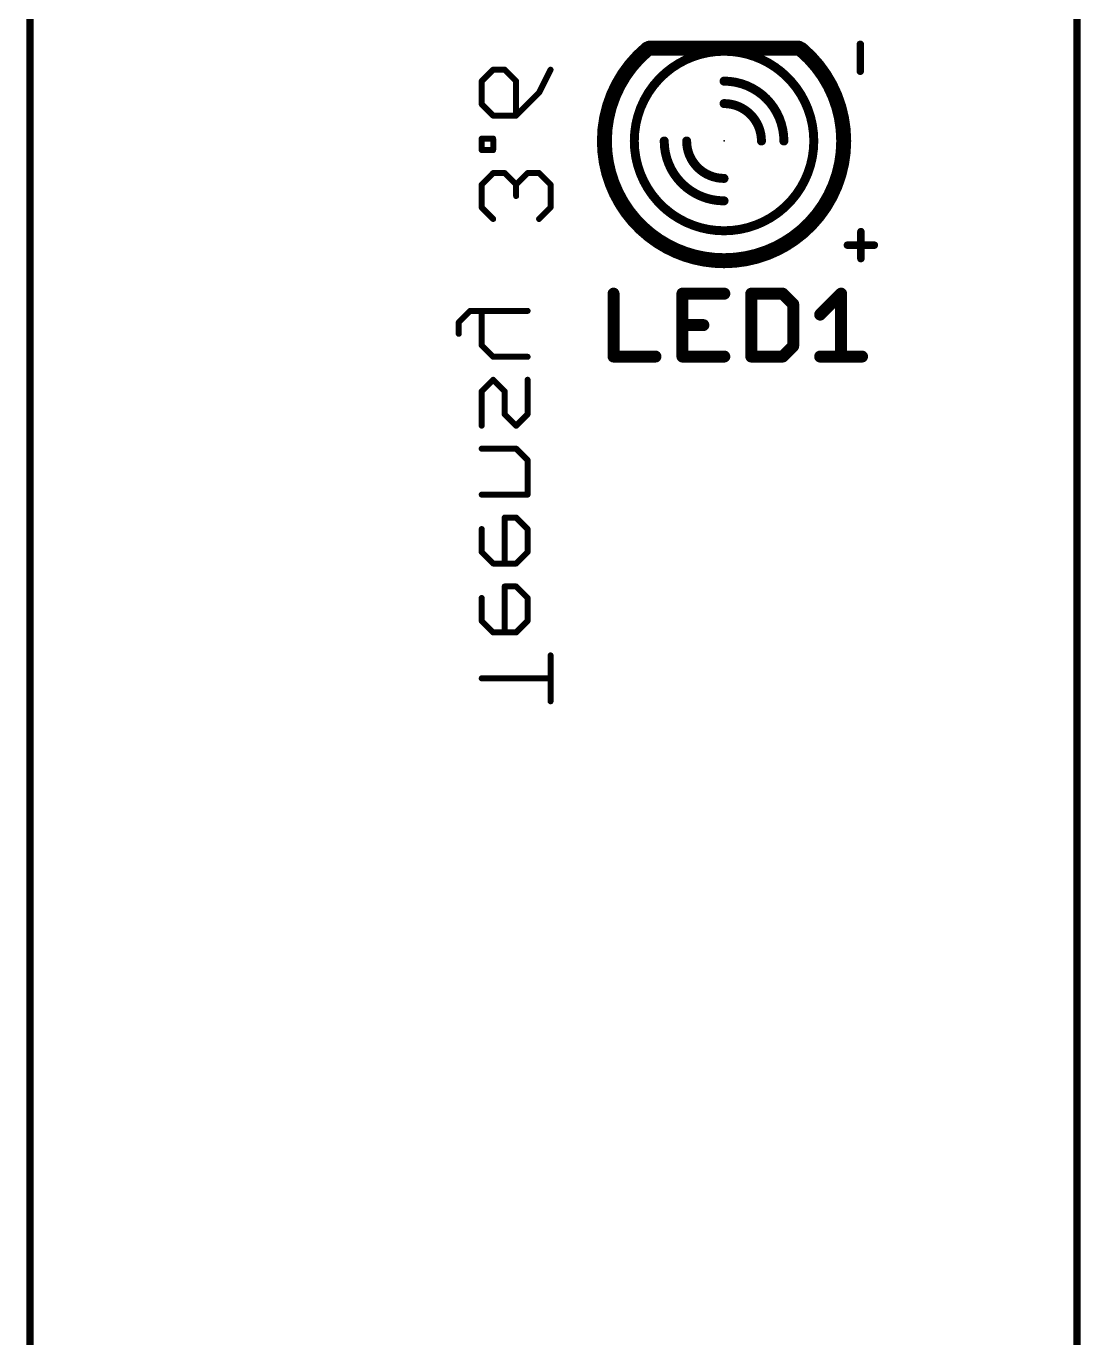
# Model space of a CAD drawing. Extents: x 0 to 100, y 1 to 103.
# Drawn here: x 38.15 to 56.06, y 28.57 to 50.83 of the extents above; entities that cross this region are included whole.
import ezdxf

# ---------------------------------------------------------------- set-up
doc = ezdxf.new("R2010")
doc.units = 0
for name, color, linetype in [('21', 253, 'CONTINUOUS'), ('22', 253, 'CONTINUOUS'), ('23', 7, 'CONTINUOUS'), ('25', 253, 'CONTINUOUS'), ('27', 253, 'CONTINUOUS'), ('51', 253, 'CONTINUOUS')]:
    doc.layers.add(name, color=color, linetype=linetype)

msp = doc.modelspace()

# ---------------------------------------------------------------- linework, layer by layer
at = {"layer": '21'}
for points, const_width in [([(48.6991, 50.441, 0.2226), (47.968, 48.88)], 0.254), ([(48.7398, 50.3922, 1), (48.6584, 50.4898)], 0.127), ([(52.032, 48.88, 0.2206), (51.3126, 50.4312)], 0.254), ([(51.3536, 50.4797, 1), (51.2716, 50.3827)], 0.127), ([(49.1142, 50.1201, 0.2422), (48.476, 48.88)], 0.1524), ([(49.1363, 50.0891, 1), (49.0921, 50.1511)], 0.0762), ([(51.524, 48.88, 0.2315), (50.9356, 50.083)], 0.1524), ([(50.959, 50.1131, 1), (50.9122, 50.0529)], 0.0762), ([(47.968, 48.88, 0.277), (49.0438, 47.0871)], 0.254), ([(48.0315, 48.88, 1), (47.9045, 48.88)], 0.127), ([(51.0082, 47.1157, 0.2691), (52.032, 48.88)], 0.254), ([(52.0955, 48.88, 1), (51.9685, 48.88)], 0.127), ([(47.9045, 48.88, 1), (48.0315, 48.88)], 0.127), ([(48.476, 48.88, 0.2361), (49.0856, 47.6608)], 0.1524), ([(48.5141, 48.88, 1), (48.4379, 48.88)], 0.0762), ([(48.4379, 48.88, 1), (48.5141, 48.88)], 0.0762), ([(50.9356, 47.677, 0.2315), (51.524, 48.88)], 0.1524), ([(51.5621, 48.88, 1), (51.4859, 48.88)], 0.0762), ([(51.4859, 48.88, 1), (51.5621, 48.88)], 0.0762), ([(51.9685, 48.88, 1), (52.0955, 48.88)], 0.127), ([(49.0627, 47.6303, 1), (49.1085, 47.6913)], 0.0762), ([(50.9122, 47.7071, 1), (50.959, 47.6469)], 0.0762), ([(49.0139, 47.0311, 1), (49.0737, 47.1431)], 0.127), ([(50.9767, 47.1708, 1), (51.0397, 47.0606)], 0.127)]:
    msp.add_lwpolyline(points, format="xyb", dxfattribs=dict(at, const_width=const_width))
at = {"layer": '22'}
for points, const_width in [([(38.214, 17.409), (38.214, 78.369)], 0.127), ([(55.994, 78.369), (55.994, 17.409)], 0.127), ([(45.8848, 49.8951), (46.0797, 50.09)], 0.1016), ([(46.0797, 50.09), (46.2746, 50.09)], 0.1016), ([(46.2746, 50.09), (46.4695, 49.8951)], 0.1016), ([(47.0542, 50.09), (46.8593, 49.7002)], 0.1016), ([(45.8848, 49.5053), (45.8848, 49.8951)], 0.1016), ([(46.4695, 49.8951), (46.4695, 49.3104)], 0.1016), ([(46.8593, 49.7002), (46.4695, 49.3104)], 0.1016), ([(46.0797, 49.3104), (45.8848, 49.5053)], 0.1016), ([(46.4695, 49.3104), (46.0797, 49.3104)], 0.1016), ([(46.0797, 48.9206), (45.8848, 48.9206)], 0.1016), ([(45.8848, 48.9206), (45.8848, 48.7257)], 0.1016), ([(46.0797, 48.7257), (46.0797, 48.9206)], 0.1016), ([(45.8848, 48.7257), (46.0797, 48.7257)], 0.1016), ([(46.0797, 48.3359), (45.8848, 48.141)], 0.1016), ([(46.2746, 48.3359), (46.0797, 48.3359)], 0.1016), ([(46.4695, 48.141), (46.2746, 48.3359)], 0.1016), ([(46.6644, 48.3359), (46.4695, 48.141)], 0.1016), ([(46.8593, 48.3359), (46.6644, 48.3359)], 0.1016), ([(47.0542, 48.141), (46.8593, 48.3359)], 0.1016), ([(45.8848, 48.141), (45.8848, 47.7512)], 0.1016), ([(46.4695, 48.141), (46.4695, 47.9461)], 0.1016), ([(47.0542, 47.7512), (47.0542, 48.141)], 0.1016), ([(45.8848, 47.7512), (46.0797, 47.5563)], 0.1016), ([(46.8593, 47.5563), (47.0542, 47.7512)], 0.1016), ([(45.6899, 45.9971), (45.495, 45.8022)], 0.1016), ([(45.495, 45.8022), (45.495, 45.6073)], 0.1016), ([(46.6644, 45.9971), (45.6899, 45.9971)], 0.1016), ([(45.8848, 45.4124), (45.8848, 45.9971)], 0.1016), ([(46.0797, 45.2175), (45.8848, 45.4124)], 0.1016), ([(46.6644, 45.2175), (46.0797, 45.2175)], 0.1016), ([(45.8848, 44.6328), (46.0797, 44.8277)], 0.1016), ([(46.0797, 44.8277), (46.2746, 44.6328)], 0.1016), ([(46.6644, 44.243), (46.6644, 44.8277)], 0.1016), ([(45.8848, 44.0481), (45.8848, 44.6328)], 0.1016), ([(46.2746, 44.6328), (46.2746, 44.243)], 0.1016), ([(46.2746, 44.243), (46.4695, 44.0481)], 0.1016), ([(46.4695, 44.0481), (46.6644, 44.243)], 0.1016), ([(46.4695, 43.6583), (45.8848, 43.6583)], 0.1016), ([(46.6644, 43.4634), (46.4695, 43.6583)], 0.1016), ([(46.6644, 42.8787), (46.6644, 43.4634)], 0.1016), ([(45.8848, 42.8787), (46.6644, 42.8787)], 0.1016), ([(46.4695, 42.4889), (46.2746, 42.4889)], 0.1016), ([(46.2746, 42.4889), (46.2746, 41.7093)], 0.1016), ([(46.6644, 42.294), (46.4695, 42.4889)], 0.1016), ([(45.8848, 42.294), (45.8848, 41.9042)], 0.1016), ([(46.6644, 41.9042), (46.6644, 42.294)], 0.1016), ([(45.8848, 41.9042), (46.0797, 41.7093)], 0.1016), ([(46.4695, 41.7093), (46.6644, 41.9042)], 0.1016), ([(46.0797, 41.7093), (46.4695, 41.7093)], 0.1016), ([(46.4695, 41.3195), (46.2746, 41.3195)], 0.1016), ([(46.2746, 41.3195), (46.2746, 40.5399)], 0.1016), ([(46.6644, 41.1246), (46.4695, 41.3195)], 0.1016), ([(45.8848, 41.1246), (45.8848, 40.7348)], 0.1016), ([(46.6644, 40.7348), (46.6644, 41.1246)], 0.1016), ([(45.8848, 40.7348), (46.0797, 40.5399)], 0.1016), ([(46.4695, 40.5399), (46.6644, 40.7348)], 0.1016), ([(46.0797, 40.5399), (46.4695, 40.5399)], 0.1016), ([(47.0542, 39.3705), (47.0542, 40.1501)], 0.1016), ([(45.8848, 39.7603), (47.0542, 39.7603)], 0.1016)]:
    msp.add_lwpolyline(points, dxfattribs=dict(at, const_width=const_width))
at = {"layer": '22', "const_width": 0.0508}
for points in [[(46.0797, 50.1154, 1), (46.0797, 50.0646)], [(46.0977, 50.072, 1), (46.0617, 50.1079)], [(46.2926, 50.1079, 1), (46.2566, 50.072)], [(46.2746, 50.0646, 1), (46.2746, 50.1154)], [(47.0769, 50.0786, 1), (47.0315, 50.1013)], [(45.9102, 49.8951, 1), (45.8594, 49.8951)], [(45.8668, 49.913, 1), (45.9028, 49.8771)], [(46.4949, 49.8951, 1), (46.4441, 49.8951)], [(46.4515, 49.8771, 1), (46.4875, 49.913)], [(46.8366, 49.7115, 1), (46.882, 49.6888)], [(46.8773, 49.6822, 1), (46.8413, 49.7181)], [(45.9028, 49.5232, 1), (45.8668, 49.4873)], [(45.8594, 49.5053, 1), (45.9102, 49.5053)], [(46.0797, 49.3358, 1), (46.0797, 49.285)], [(46.0617, 49.2924, 1), (46.0977, 49.3283)], [(46.4515, 49.3283, 1), (46.4875, 49.2924)], [(46.4441, 49.3104, 1), (46.4949, 49.3104)], [(46.4695, 49.285, 1), (46.4695, 49.3358)], [(45.8848, 48.946, 1), (45.8848, 48.8952)], [(45.9102, 48.9206, 1), (45.8594, 48.9206)], [(46.1051, 48.9206, 1), (46.0543, 48.9206)], [(46.0797, 48.8952, 1), (46.0797, 48.946)], [(45.8848, 48.7511, 1), (45.8848, 48.7003)], [(45.8594, 48.7257, 1), (45.9102, 48.7257)], [(46.0543, 48.7257, 1), (46.1051, 48.7257)], [(46.0797, 48.7003, 1), (46.0797, 48.7511)], [(46.0797, 48.3613, 1), (46.0797, 48.3105)], [(46.0977, 48.3179, 1), (46.0617, 48.3538)], [(46.2926, 48.3538, 1), (46.2566, 48.3179)], [(46.2746, 48.3105, 1), (46.2746, 48.3613)], [(46.6644, 48.3613, 1), (46.6644, 48.3105)], [(46.6824, 48.3179, 1), (46.6464, 48.3538)], [(46.8773, 48.3538, 1), (46.8413, 48.3179)], [(46.8593, 48.3105, 1), (46.8593, 48.3613)], [(45.9102, 48.141, 1), (45.8594, 48.141)], [(45.8668, 48.1589, 1), (45.9028, 48.123)], [(46.4949, 48.141, 1), (46.4441, 48.141)], [(46.4515, 48.1589, 1), (46.4875, 48.123)], [(46.4515, 48.123, 1), (46.4875, 48.1589)], [(47.0796, 48.141, 1), (47.0288, 48.141)], [(47.0362, 48.123, 1), (47.0722, 48.1589)], [(46.4441, 47.9461, 1), (46.4949, 47.9461)], [(45.9028, 47.7691, 1), (45.8668, 47.7332)], [(45.8594, 47.7512, 1), (45.9102, 47.7512)], [(47.0288, 47.7512, 1), (47.0796, 47.7512)], [(47.0722, 47.7332, 1), (47.0362, 47.7691)], [(46.0617, 47.5383, 1), (46.0977, 47.5742)], [(46.8413, 47.5742, 1), (46.8773, 47.5383)], [(45.5204, 45.8022, 1), (45.4696, 45.8022)], [(45.6899, 46.0225, 1), (45.6899, 45.9717)], [(45.7079, 45.9791, 1), (45.6719, 46.015)], [(45.9102, 45.9971, 1), (45.8594, 45.9971)], [(46.6644, 45.9717, 1), (46.6644, 46.0225)], [(45.477, 45.8201, 1), (45.513, 45.7842)], [(45.4696, 45.6073, 1), (45.5204, 45.6073)], [(45.9028, 45.4303, 1), (45.8668, 45.3944)], [(45.8594, 45.4124, 1), (45.9102, 45.4124)], [(46.0797, 45.2429, 1), (46.0797, 45.1921)], [(46.0617, 45.1995, 1), (46.0977, 45.2355)], [(46.6644, 45.1921, 1), (46.6644, 45.2429)], [(46.0977, 44.8457, 1), (46.0617, 44.8097)], [(46.0977, 44.8097, 1), (46.0617, 44.8457)], [(46.6898, 44.8277, 1), (46.639, 44.8277)], [(45.8668, 44.6508, 1), (45.9028, 44.6148)], [(45.9102, 44.6328, 1), (45.8594, 44.6328)], [(46.3, 44.6328, 1), (46.2492, 44.6328)], [(46.2566, 44.6148, 1), (46.2926, 44.6508)], [(45.8594, 44.0481, 1), (45.9102, 44.0481)], [(46.2926, 44.261, 1), (46.2566, 44.225)], [(46.2492, 44.243, 1), (46.3, 44.243)], [(46.4515, 44.0661, 1), (46.4875, 44.0301)], [(46.4515, 44.0301, 1), (46.4875, 44.0661)], [(46.639, 44.243, 1), (46.6898, 44.243)], [(46.6824, 44.225, 1), (46.6464, 44.261)], [(45.8848, 43.6837, 1), (45.8848, 43.6329)], [(46.4875, 43.6763, 1), (46.4515, 43.6403)], [(46.4695, 43.6329, 1), (46.4695, 43.6837)], [(46.6898, 43.4634, 1), (46.639, 43.4634)], [(46.6464, 43.4454, 1), (46.6824, 43.4814)], [(45.8848, 42.9041, 1), (45.8848, 42.8533)], [(46.639, 42.8787, 1), (46.6898, 42.8787)], [(46.6644, 42.8533, 1), (46.6644, 42.9041)], [(46.2746, 42.5143, 1), (46.2746, 42.4635)], [(46.3, 42.4889, 1), (46.2492, 42.4889)], [(46.4875, 42.5069, 1), (46.4515, 42.4709)], [(46.4695, 42.4635, 1), (46.4695, 42.5143)], [(45.9102, 42.294, 1), (45.8594, 42.294)], [(46.6898, 42.294, 1), (46.639, 42.294)], [(46.6464, 42.276, 1), (46.6824, 42.312)], [(45.9028, 41.9222, 1), (45.8668, 41.8862)], [(45.8594, 41.9042, 1), (45.9102, 41.9042)], [(46.639, 41.9042, 1), (46.6898, 41.9042)], [(46.6824, 41.8862, 1), (46.6464, 41.9222)], [(46.0797, 41.7347, 1), (46.0797, 41.6839)], [(46.0617, 41.6913, 1), (46.0977, 41.7273)], [(46.2492, 41.7093, 1), (46.3, 41.7093)], [(46.4515, 41.7273, 1), (46.4875, 41.6913)], [(46.4695, 41.6839, 1), (46.4695, 41.7347)], [(46.2746, 41.3449, 1), (46.2746, 41.2941)], [(46.3, 41.3195, 1), (46.2492, 41.3195)], [(46.4875, 41.3375, 1), (46.4515, 41.3015)], [(46.4695, 41.2941, 1), (46.4695, 41.3449)], [(45.9102, 41.1246, 1), (45.8594, 41.1246)], [(46.6898, 41.1246, 1), (46.639, 41.1246)], [(46.6464, 41.1066, 1), (46.6824, 41.1426)], [(45.9028, 40.7528, 1), (45.8668, 40.7168)], [(45.8594, 40.7348, 1), (45.9102, 40.7348)], [(46.639, 40.7348, 1), (46.6898, 40.7348)], [(46.6824, 40.7168, 1), (46.6464, 40.7528)], [(46.0797, 40.5653, 1), (46.0797, 40.5145)], [(46.0617, 40.5219, 1), (46.0977, 40.5579)], [(46.2492, 40.5399, 1), (46.3, 40.5399)], [(46.4515, 40.5579, 1), (46.4875, 40.5219)], [(46.4695, 40.5145, 1), (46.4695, 40.5653)], [(47.0796, 40.1501, 1), (47.0288, 40.1501)], [(45.8848, 39.7857, 1), (45.8848, 39.7349)], [(47.0542, 39.7349, 1), (47.0542, 39.7857)], [(47.0288, 39.3705, 1), (47.0796, 39.3705)]]:
    msp.add_lwpolyline(points, format="xyb", dxfattribs=at)
at = {"layer": '23'}
msp.add_point((50, 48.88), dxfattribs=at)
at = {"layer": '25', "const_width": 0.2032}
for points in [[(48.1236, 46.2893), (48.1236, 45.2216)], [(50.0048, 46.2893), (49.293, 46.2893)], [(49.293, 46.2893), (49.293, 45.2216)], [(50.4624, 46.2893), (50.4624, 45.2216)], [(50.9963, 46.2893), (50.4624, 46.2893)], [(51.1742, 46.1114), (50.9963, 46.2893)], [(51.6318, 45.9334), (51.9877, 46.2893)], [(51.9877, 46.2893), (51.9877, 45.2216)], [(51.1742, 45.3996), (51.1742, 46.1114)], [(49.293, 45.7555), (49.6489, 45.7555)], [(50.9963, 45.2216), (51.1742, 45.3996)], [(48.1236, 45.2216), (48.8354, 45.2216)], [(49.293, 45.2216), (50.0048, 45.2216)], [(50.4624, 45.2216), (50.9963, 45.2216)], [(51.6318, 45.2216), (52.3436, 45.2216)]]:
    msp.add_lwpolyline(points, dxfattribs=at)
at = {"layer": '25', "const_width": 0.1016}
for points in [[(48.1744, 46.2893, 1), (48.0728, 46.2893)], [(49.293, 46.3401, 1), (49.293, 46.2385)], [(49.3438, 46.2893, 1), (49.2422, 46.2893)], [(50.0048, 46.2385, 1), (50.0048, 46.3401)], [(50.5132, 46.2893, 1), (50.4116, 46.2893)], [(50.4624, 46.3401, 1), (50.4624, 46.2385)], [(51.0322, 46.3252, 1), (50.9603, 46.2534)], [(50.9963, 46.2385, 1), (50.9963, 46.3401)], [(52.0385, 46.2893, 1), (51.9369, 46.2893)], [(52.0236, 46.2534, 1), (51.9518, 46.3252)], [(51.225, 46.1114, 1), (51.1234, 46.1114)], [(51.1383, 46.0754, 1), (51.2101, 46.1473)], [(49.293, 45.8063, 1), (49.293, 45.7047)], [(49.6489, 45.7047, 1), (49.6489, 45.8063)], [(51.5959, 45.9693, 1), (51.6677, 45.8975)], [(51.1234, 45.3996, 1), (51.225, 45.3996)], [(51.2101, 45.3636, 1), (51.1383, 45.4355)], [(48.1236, 45.2724, 1), (48.1236, 45.1708)], [(48.0728, 45.2216, 1), (48.1744, 45.2216)], [(48.8354, 45.1708, 1), (48.8354, 45.2724)], [(49.293, 45.2724, 1), (49.293, 45.1708)], [(49.2422, 45.2216, 1), (49.3438, 45.2216)], [(50.0048, 45.1708, 1), (50.0048, 45.2724)], [(50.4624, 45.2724, 1), (50.4624, 45.1708)], [(50.4116, 45.2216, 1), (50.5132, 45.2216)], [(50.9603, 45.2575, 1), (51.0322, 45.1857)], [(50.9963, 45.1708, 1), (50.9963, 45.2724)], [(51.6318, 45.2724, 1), (51.6318, 45.1708)], [(51.9369, 45.2216, 1), (52.0385, 45.2216)], [(52.3436, 45.1708, 1), (52.3436, 45.2724)]]:
    msp.add_lwpolyline(points, format="xyb", dxfattribs=at)
at = {"layer": '27', "const_width": 0.127}
for points in [[(52.3133, 50.0635), (52.3133, 50.5211)], [(52.3233, 46.8835), (52.3233, 47.3411)], [(52.0945, 47.1123), (52.5521, 47.1123)]]:
    msp.add_lwpolyline(points, dxfattribs=at)
at = {"layer": '27', "const_width": 0.0635}
for points in [[(52.3451, 50.5211, 1), (52.2816, 50.5211)], [(52.2816, 50.0635, 1), (52.3451, 50.0635)], [(52.3551, 47.3411, 1), (52.2916, 47.3411)], [(52.0945, 47.144, 1), (52.0945, 47.0805)], [(52.5521, 47.0805, 1), (52.5521, 47.144)], [(52.2916, 46.8835, 1), (52.3551, 46.8835)]]:
    msp.add_lwpolyline(points, format="xyb", dxfattribs=at)
at = {"layer": '51', "const_width": 0.254}
msp.add_lwpolyline([(51.27, 50.4548), (48.73, 50.4548)], dxfattribs=at)
at = {"layer": '51'}
for points, const_width in [([(48.73, 50.5183, 1), (48.73, 50.3913)], 0.127), ([(51.27, 50.3913, 1), (51.27, 50.5183)], 0.127), ([(50, 50.404, 0.179), (49.0082, 50.0371)], 0.1524), ([(50.9756, 50.0508, 0.1754), (50, 50.404)], 0.1524), ([(50, 50.4421, 1), (50, 50.3659)], 0.0762), ([(50, 50.3659, 1), (50, 50.4421)], 0.0762), ([(48.9834, 50.066, 1), (49.033, 50.0082)], 0.0762), ([(50.9512, 50.0215, 1), (51, 50.0801)], 0.0762), ([(51.016, 48.88, 0.4142), (50, 49.896)], 0.1524), ([(50, 49.9341, 1), (50, 49.8579)], 0.0762), ([(50.635, 48.88, 0.4142), (50, 49.515)], 0.1524), ([(50, 49.5531, 1), (50, 49.4769)], 0.0762), ([(48.984, 48.88, 0.4142), (50, 47.864)], 0.1524), ([(49.0221, 48.88, 1), (48.9459, 48.88)], 0.0762), ([(49.365, 48.88, 0.4142), (50, 48.245)], 0.1524), ([(49.4031, 48.88, 1), (49.3269, 48.88)], 0.0762), ([(50.5969, 48.88, 1), (50.6731, 48.88)], 0.0762), ([(50.9779, 48.88, 1), (51.0541, 48.88)], 0.0762), ([(50, 48.2069, 1), (50, 48.2831)], 0.0762), ([(50, 47.8259, 1), (50, 47.9021)], 0.0762), ([(49.0244, 47.7092, 0.1754), (50, 47.356)], 0.1524), ([(49.0488, 47.7385, 1), (49, 47.6799)], 0.0762), ([(50, 47.356, 0.1837), (51.0125, 47.7409)], 0.1524), ([(51.0378, 47.7124, 1), (50.9872, 47.7694)], 0.0762), ([(50, 47.3941, 1), (50, 47.3179)], 0.0762), ([(50, 47.3179, 1), (50, 47.3941)], 0.0762), ([(49.0366, 47.0909, 0.1241), (50, 46.848)], 0.254), ([(49.0667, 47.1468, 1), (49.0065, 47.035)], 0.127), ([(50, 46.848, 0.1388), (51.065, 47.1494)], 0.254), ([(51.0983, 47.0953, 1), (51.0317, 47.2035)], 0.127), ([(50, 46.9115, 1), (50, 46.7845)], 0.127), ([(50, 46.7845, 1), (50, 46.9115)], 0.127)]:
    msp.add_lwpolyline(points, format="xyb", dxfattribs=dict(at, const_width=const_width))

doc.saveas('drawing.dxf')
